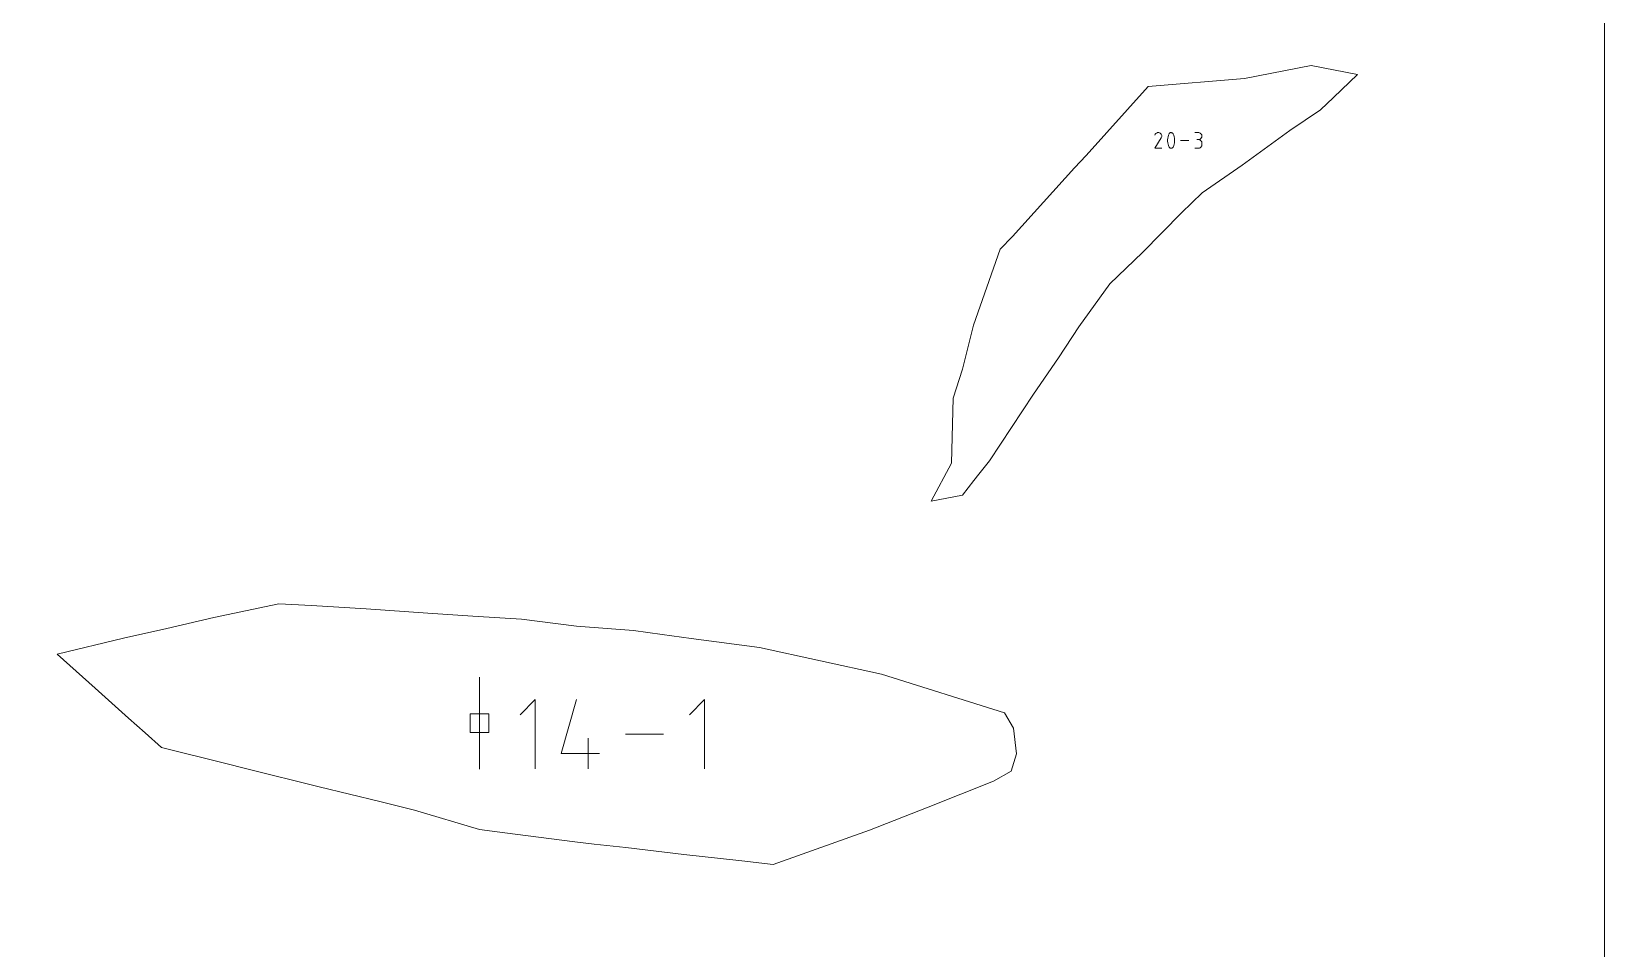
# Model space of a CAD drawing. Header units: millimetres. Extents: x -446 to 392, y -249 to 379.
# Drawn here: x 343.39 to 392.16, y -121.26 to -92.82 of the extents above; entities that cross this region are included whole.
import ezdxf

# ---------------------------------------------------------------- set-up
doc = ezdxf.new("R2010")
doc.units = ezdxf.units.MM
doc.header["$MEASUREMENT"] = 0
doc.layers.add('Layer 1', color=7, linetype='Continuous')

msp = doc.modelspace()

# ---------------------------------------------------------------- linework, layer by layer
at = {"layer": 'Layer 1', "color": 5, "lineweight": 0}
for points, knots in [([(-446.0374, -230.5655), (-446.0374, -230.5655), (392.1616, -230.5655), (392.1616, -230.5655), (392.1616, -230.5655), (392.1616, -230.5655), (392.1616, 379.0343), (392.1616, 379.0343), (392.1616, 379.0343), (392.1616, 379.0343), (-446.0374, 379.0343), (-446.0374, 379.0343), (-446.0374, 379.0343), (-446.0374, 379.0343), (-446.0374, -230.5655), (-446.0374, -230.5655)], [0, 0, 0, 0, 0.2, 0.2, 0.2, 0.2, 0.4, 0.4, 0.4, 0.4, 0.6, 0.6, 0.6, 0.6, 1, 1, 1, 1]), ([(372.7579, -106.5463), (372.7579, -106.5463), (373.095, -106.1367), (373.095, -106.1367), (373.095, -106.1367), (373.095, -106.1367), (374.4606, -104.066), (374.4606, -104.066), (374.4606, -104.066), (374.4606, -104.066), (375.2319, -102.937), (375.2319, -102.937), (375.2319, -102.937), (375.2319, -102.937), (375.8662, -101.9799), (375.8662, -101.9799), (375.8662, -101.9799), (375.8662, -101.9799), (376.8261, -100.6487), (376.8261, -100.6487), (376.8261, -100.6487), (376.8261, -100.6487), (377.8374, -99.6728), (377.8374, -99.6728), (377.8374, -99.6728), (377.8374, -99.6728), (379.043, -98.4466), (379.043, -98.4466), (379.043, -98.4466), (379.043, -98.4466), (379.6829, -97.8278), (379.6829, -97.8278), (379.6829, -97.8278), (379.6829, -97.8278), (380.9285, -96.9622), (380.9285, -96.9622), (380.9285, -96.9622), (380.9285, -96.9622), (382.4026, -95.8897), (382.4026, -95.8897), (382.4026, -95.8897), (382.4026, -95.8897), (383.3511, -95.2469), (383.3511, -95.2469), (383.3511, -95.2469), (383.3511, -95.2469), (383.7625, -94.8664), (383.7625, -94.8664), (383.7625, -94.8664), (383.7625, -94.8664), (384.4996, -94.1499), (384.4996, -94.1499), (384.4996, -94.1499), (384.4996, -94.1499), (383.0654, -93.8756), (383.0654, -93.8756), (383.0654, -93.8756), (383.0654, -93.8756), (380.9971, -94.2796), (380.9971, -94.2796), (380.9971, -94.2796), (380.9971, -94.2796), (378.0088, -94.5264), (378.0088, -94.5264), (378.0088, -94.5264), (378.0088, -94.5264), (376.089, -96.6651), (376.089, -96.6651), (376.089, -96.6651), (376.089, -96.6651), (375.7233, -97.045), (375.7233, -97.045), (375.7233, -97.045), (375.7233, -97.045), (373.8035, -99.1785), (373.8035, -99.1785), (373.8035, -99.1785), (373.8035, -99.1785), (373.4207, -99.5739), (373.4207, -99.5739), (373.4207, -99.5739), (373.4207, -99.5739), (372.5922, -101.9262), (372.5922, -101.9262), (372.5922, -101.9262), (372.5922, -101.9262), (372.2608, -103.2952), (372.2608, -103.2952), (372.2608, -103.2952), (372.2608, -103.2952), (371.9637, -104.1883), (371.9637, -104.1883), (371.9637, -104.1883), (371.9637, -104.1883), (371.918, -106.2018), (371.918, -106.2018), (371.918, -106.2018), (371.918, -106.2018), (371.2838, -107.3897), (371.2838, -107.3897), (371.2838, -107.3897), (371.2838, -107.3897), (372.2608, -107.1977), (372.2608, -107.1977), (372.2608, -107.1977), (372.2608, -107.1977), (372.6094, -106.7395), (372.6094, -106.7395), (372.6094, -106.7395), (372.6094, -106.7395), (372.7579, -106.5463), (372.7579, -106.5463)], [0, 0, 0, 0, 0.0344828, 0.0344828, 0.0344828, 0.0344828, 0.0689655, 0.0689655, 0.0689655, 0.0689655, 0.1034483, 0.1034483, 0.1034483, 0.1034483, 0.137931, 0.137931, 0.137931, 0.137931, 0.1724138, 0.1724138, 0.1724138, 0.1724138, 0.2068966, 0.2068966, 0.2068966, 0.2068966, 0.2413793, 0.2413793, 0.2413793, 0.2413793, 0.2758621, 0.2758621, 0.2758621, 0.2758621, 0.3103448, 0.3103448, 0.3103448, 0.3103448, 0.3448276, 0.3448276, 0.3448276, 0.3448276, 0.3793103, 0.3793103, 0.3793103, 0.3793103, 0.4137931, 0.4137931, 0.4137931, 0.4137931, 0.4482759, 0.4482759, 0.4482759, 0.4482759, 0.4827586, 0.4827586, 0.4827586, 0.4827586, 0.5172414, 0.5172414, 0.5172414, 0.5172414, 0.5517241, 0.5517241, 0.5517241, 0.5517241, 0.5862069, 0.5862069, 0.5862069, 0.5862069, 0.6206897, 0.6206897, 0.6206897, 0.6206897, 0.6551724, 0.6551724, 0.6551724, 0.6551724, 0.6896552, 0.6896552, 0.6896552, 0.6896552, 0.7241379, 0.7241379, 0.7241379, 0.7241379, 0.7586207, 0.7586207, 0.7586207, 0.7586207, 0.7931034, 0.7931034, 0.7931034, 0.7931034, 0.8275862, 0.8275862, 0.8275862, 0.8275862, 0.862069, 0.862069, 0.862069, 0.862069, 0.8965517, 0.8965517, 0.8965517, 0.8965517, 0.9310345, 0.9310345, 0.9310345, 0.9310345, 1, 1, 1, 1]), ([(373.2207, -116.0693), (373.2207, -116.0693), (373.7692, -115.7619), (373.7692, -115.7619), (373.7692, -115.7619), (373.7692, -115.7619), (373.9292, -115.222), (373.9292, -115.222), (373.9292, -115.222), (373.9292, -115.222), (373.8321, -114.4284), (373.8321, -114.4284), (373.8321, -114.4284), (373.8321, -114.4284), (373.5578, -113.9467), (373.5578, -113.9467), (373.5578, -113.9467), (373.5578, -113.9467), (369.7411, -112.7463), (369.7411, -112.7463), (369.7411, -112.7463), (369.7411, -112.7463), (365.9586, -111.9275), (365.9586, -111.9275), (365.9586, -111.9275), (365.9586, -111.9275), (363.8445, -111.6395), (363.8445, -111.6395), (363.8445, -111.6395), (363.8445, -111.6395), (362.9475, -111.5178), (362.9475, -111.5178), (362.9475, -111.5178), (362.9475, -111.5178), (362.0562, -111.3961), (362.0562, -111.3961), (362.0562, -111.3961), (362.0562, -111.3961), (360.2906, -111.2613), (360.2906, -111.2613), (360.2906, -111.2613), (360.2906, -111.2613), (358.5822, -111.0413), (358.5822, -111.0413), (358.5822, -111.0413), (358.5822, -111.0413), (357.0738, -110.951), (357.0738, -110.951), (357.0738, -110.951), (357.0738, -110.951), (355.674, -110.8545), (355.674, -110.8545), (355.674, -110.8545), (355.674, -110.8545), (353.7713, -110.7219), (353.7713, -110.7219), (353.7713, -110.7219), (353.7713, -110.7219), (352.0743, -110.623), (352.0743, -110.623), (352.0743, -110.623), (352.0743, -110.623), (351.0573, -110.5648), (351.0573, -110.5648), (351.0573, -110.5648), (351.0573, -110.5648), (349.0461, -110.9973), (349.0461, -110.9973), (349.0461, -110.9973), (349.0461, -110.9973), (347.5891, -111.3355), (347.5891, -111.3355), (347.5891, -111.3355), (347.5891, -111.3355), (346.2464, -111.6378), (346.2464, -111.6378), (346.2464, -111.6378), (346.2464, -111.6378), (344.1837, -112.1269), (344.1837, -112.1269), (344.1837, -112.1269), (344.1837, -112.1269), (345.3665, -113.1874), (345.3665, -113.1874), (345.3665, -113.1874), (345.3665, -113.1874), (346.4006, -114.1124), (346.4006, -114.1124), (346.4006, -114.1124), (346.4006, -114.1124), (346.9149, -114.5724), (346.9149, -114.5724), (346.9149, -114.5724), (346.9149, -114.5724), (347.4234, -115.0272), (347.4234, -115.0272), (347.4234, -115.0272), (347.4234, -115.0272), (349.3718, -115.514), (349.3718, -115.514), (349.3718, -115.514), (349.3718, -115.514), (350.0688, -115.6848), (350.0688, -115.6848), (350.0688, -115.6848), (350.0688, -115.6848), (352.3143, -116.2442), (352.3143, -116.2442), (352.3143, -116.2442), (352.3143, -116.2442), (354.1941, -116.7013), (354.1941, -116.7013), (354.1941, -116.7013), (354.1941, -116.7013), (355.2626, -116.9647), (355.2626, -116.9647), (355.2626, -116.9647), (355.2626, -116.9647), (357.2852, -117.5675), (357.2852, -117.5675), (357.2852, -117.5675), (357.2852, -117.5675), (358.0623, -117.668), (358.0623, -117.668), (358.0623, -117.668), (358.0623, -117.668), (360.2392, -117.9474), (360.2392, -117.9474), (360.2392, -117.9474), (360.2392, -117.9474), (360.8391, -118.016), (360.8391, -118.016), (360.8391, -118.016), (360.8391, -118.016), (361.8162, -118.124), (361.8162, -118.124), (361.8162, -118.124), (361.8162, -118.124), (363.616, -118.3457), (363.616, -118.3457), (363.616, -118.3457), (363.616, -118.3457), (365.4158, -118.5405), (365.4158, -118.5405), (365.4158, -118.5405), (365.4158, -118.5405), (366.3814, -118.6565), (366.3814, -118.6565), (366.3814, -118.6565), (366.3814, -118.6565), (369.3697, -117.5886), (369.3697, -117.5886), (369.3697, -117.5886), (369.3697, -117.5886), (371.1866, -116.8721), (371.1866, -116.8721), (371.1866, -116.8721), (371.1866, -116.8721), (373.2207, -116.0693), (373.2207, -116.0693)], [0, 0, 0, 0, 0.0243902, 0.0243902, 0.0243902, 0.0243902, 0.0487805, 0.0487805, 0.0487805, 0.0487805, 0.0731707, 0.0731707, 0.0731707, 0.0731707, 0.097561, 0.097561, 0.097561, 0.097561, 0.1219512, 0.1219512, 0.1219512, 0.1219512, 0.1463415, 0.1463415, 0.1463415, 0.1463415, 0.1707317, 0.1707317, 0.1707317, 0.1707317, 0.195122, 0.195122, 0.195122, 0.195122, 0.2195122, 0.2195122, 0.2195122, 0.2195122, 0.2439024, 0.2439024, 0.2439024, 0.2439024, 0.2682927, 0.2682927, 0.2682927, 0.2682927, 0.2926829, 0.2926829, 0.2926829, 0.2926829, 0.3170732, 0.3170732, 0.3170732, 0.3170732, 0.3414634, 0.3414634, 0.3414634, 0.3414634, 0.3658537, 0.3658537, 0.3658537, 0.3658537, 0.3902439, 0.3902439, 0.3902439, 0.3902439, 0.4146341, 0.4146341, 0.4146341, 0.4146341, 0.4390244, 0.4390244, 0.4390244, 0.4390244, 0.4634146, 0.4634146, 0.4634146, 0.4634146, 0.4878049, 0.4878049, 0.4878049, 0.4878049, 0.5121951, 0.5121951, 0.5121951, 0.5121951, 0.5365854, 0.5365854, 0.5365854, 0.5365854, 0.5609756, 0.5609756, 0.5609756, 0.5609756, 0.5853659, 0.5853659, 0.5853659, 0.5853659, 0.6097561, 0.6097561, 0.6097561, 0.6097561, 0.6341463, 0.6341463, 0.6341463, 0.6341463, 0.6585366, 0.6585366, 0.6585366, 0.6585366, 0.6829268, 0.6829268, 0.6829268, 0.6829268, 0.7073171, 0.7073171, 0.7073171, 0.7073171, 0.7317073, 0.7317073, 0.7317073, 0.7317073, 0.7560976, 0.7560976, 0.7560976, 0.7560976, 0.7804878, 0.7804878, 0.7804878, 0.7804878, 0.804878, 0.804878, 0.804878, 0.804878, 0.8292683, 0.8292683, 0.8292683, 0.8292683, 0.8536585, 0.8536585, 0.8536585, 0.8536585, 0.8780488, 0.8780488, 0.8780488, 0.8780488, 0.902439, 0.902439, 0.902439, 0.902439, 0.9268293, 0.9268293, 0.9268293, 0.9268293, 0.9512195, 0.9512195, 0.9512195, 0.9512195, 1, 1, 1, 1])]:
    msp.add_open_spline(points, degree=3, knots=knots, dxfattribs=at)
at = {"layer": 'Layer 1', "color": 1, "lineweight": 0}
for points, knots in [([(378.4316, -96.4417), (378.4316, -96.4417), (378.2145, -96.4417), (378.2145, -96.4417), (378.2145, -96.4417), (378.2145, -96.4417), (378.4145, -96.12), (378.4145, -96.12), (378.4145, -96.12), (378.4145, -96.12), (378.4145, -96.12), (378.4145, -96.12), (378.4145, -96.12), (378.4145, -96.12), (378.4145, -96.1194), (378.4145, -96.1194), (378.4145, -96.1194), (378.4145, -96.1194), (378.4145, -96.1194), (378.4145, -96.1194), (378.4145, -96.1194), (378.4145, -96.1194), (378.4145, -96.1188), (378.4145, -96.1188), (378.4145, -96.1188), (378.4145, -96.1188), (378.4145, -96.1188), (378.4145, -96.1188), (378.4145, -96.1188), (378.4145, -96.1188), (378.4145, -96.1183), (378.4145, -96.1183), (378.4145, -96.1183), (378.4145, -96.1183), (378.4145, -96.1183), (378.4145, -96.1183), (378.4145, -96.1183), (378.4145, -96.1183), (378.4202, -96.1177), (378.4202, -96.1177), (378.4202, -96.1177), (378.4202, -96.1177), (378.4202, -96.1171), (378.4202, -96.1171), (378.4202, -96.1171), (378.4202, -96.1171), (378.4202, -96.1171), (378.4202, -96.1171), (378.4202, -96.1171), (378.4202, -96.1171), (378.4202, -96.1171), (378.4202, -96.1171), (378.4202, -96.1171), (378.4202, -96.1171), (378.4259, -96.0994), (378.4259, -96.0994), (378.4259, -96.0994), (378.4259, -96.0994), (378.4316, -96.0806), (378.4316, -96.0806), (378.4316, -96.0806), (378.4316, -96.0806), (378.4316, -96.0623), (378.4316, -96.0623), (378.4316, -96.0623), (378.4316, -96.0623), (378.4316, -96.044), (378.4316, -96.044), (378.4316, -96.044), (378.4316, -96.044), (378.4259, -96.0263), (378.4259, -96.0263), (378.4259, -96.0263), (378.4259, -96.0263), (378.4202, -96.0091), (378.4202, -96.0091), (378.4202, -96.0091), (378.4202, -96.0091), (378.4088, -95.9937), (378.4088, -95.9937), (378.4088, -95.9937), (378.4088, -95.9937), (378.3973, -95.9806), (378.3973, -95.9806), (378.3973, -95.9806), (378.3973, -95.9806), (378.3802, -95.9691), (378.3802, -95.9691), (378.3802, -95.9691), (378.3802, -95.9691), (378.3802, -95.9691), (378.3802, -95.9691), (378.3802, -95.9691), (378.3802, -95.9691), (378.363, -95.9611), (378.363, -95.9611), (378.363, -95.9611), (378.363, -95.9611), (378.3402, -95.956), (378.3402, -95.956), (378.3402, -95.956), (378.3402, -95.956), (378.323, -95.9549), (378.323, -95.9549), (378.323, -95.9549), (378.323, -95.9549), (378.3059, -95.9566), (378.3059, -95.9566), (378.3059, -95.9566), (378.3059, -95.9566), (378.2888, -95.9611), (378.2888, -95.9611), (378.2888, -95.9611), (378.2888, -95.9611), (378.2716, -95.9691), (378.2716, -95.9691), (378.2716, -95.9691), (378.2716, -95.9691), (378.2545, -95.9794), (378.2545, -95.9794), (378.2545, -95.9794), (378.2545, -95.9794), (378.2431, -95.9926), (378.2431, -95.9926), (378.2431, -95.9926), (378.2431, -95.9926), (378.2316, -96.0091), (378.2316, -96.0091), (378.2316, -96.0091), (378.2316, -96.0091), (378.2145, -96.036), (378.2145, -96.036)], [0, 0, 0, 0, 0.0294118, 0.0294118, 0.0294118, 0.0294118, 0.0588235, 0.0588235, 0.0588235, 0.0588235, 0.0882353, 0.0882353, 0.0882353, 0.0882353, 0.1176471, 0.1176471, 0.1176471, 0.1176471, 0.1470588, 0.1470588, 0.1470588, 0.1470588, 0.1764706, 0.1764706, 0.1764706, 0.1764706, 0.2058824, 0.2058824, 0.2058824, 0.2058824, 0.2352941, 0.2352941, 0.2352941, 0.2352941, 0.2647059, 0.2647059, 0.2647059, 0.2647059, 0.2941176, 0.2941176, 0.2941176, 0.2941176, 0.3235294, 0.3235294, 0.3235294, 0.3235294, 0.3529412, 0.3529412, 0.3529412, 0.3529412, 0.3823529, 0.3823529, 0.3823529, 0.3823529, 0.4117647, 0.4117647, 0.4117647, 0.4117647, 0.4411765, 0.4411765, 0.4411765, 0.4411765, 0.4705882, 0.4705882, 0.4705882, 0.4705882, 0.5, 0.5, 0.5, 0.5, 0.5294118, 0.5294118, 0.5294118, 0.5294118, 0.5588235, 0.5588235, 0.5588235, 0.5588235, 0.5882353, 0.5882353, 0.5882353, 0.5882353, 0.6176471, 0.6176471, 0.6176471, 0.6176471, 0.6470588, 0.6470588, 0.6470588, 0.6470588, 0.6764706, 0.6764706, 0.6764706, 0.6764706, 0.7058824, 0.7058824, 0.7058824, 0.7058824, 0.7352941, 0.7352941, 0.7352941, 0.7352941, 0.7647059, 0.7647059, 0.7647059, 0.7647059, 0.7941176, 0.7941176, 0.7941176, 0.7941176, 0.8235294, 0.8235294, 0.8235294, 0.8235294, 0.8529412, 0.8529412, 0.8529412, 0.8529412, 0.8823529, 0.8823529, 0.8823529, 0.8823529, 0.9117647, 0.9117647, 0.9117647, 0.9117647, 0.9411765, 0.9411765, 0.9411765, 0.9411765, 1, 1, 1, 1]), ([(378.6944, -96.4348), (378.6944, -96.4348), (378.6944, -96.4348), (378.6944, -96.4348), (378.6944, -96.4348), (378.6944, -96.4348), (378.7059, -96.4394), (378.7059, -96.4394), (378.7059, -96.4394), (378.7059, -96.4394), (378.7173, -96.4411), (378.7173, -96.4411), (378.7173, -96.4411), (378.7173, -96.4411), (378.7287, -96.4411), (378.7287, -96.4411), (378.7287, -96.4411), (378.7287, -96.4411), (378.7401, -96.4394), (378.7401, -96.4394), (378.7401, -96.4394), (378.7401, -96.4394), (378.7516, -96.4354), (378.7516, -96.4354), (378.7516, -96.4354), (378.7516, -96.4354), (378.7573, -96.4302), (378.7573, -96.4302), (378.7573, -96.4302), (378.7573, -96.4302), (378.7687, -96.4228), (378.7687, -96.4228), (378.7687, -96.4228), (378.7687, -96.4228), (378.7744, -96.4142), (378.7744, -96.4142), (378.7744, -96.4142), (378.7744, -96.4142), (378.7859, -96.4034), (378.7859, -96.4034), (378.7859, -96.4034), (378.7859, -96.4034), (378.7859, -96.4034), (378.7859, -96.4034), (378.7859, -96.4034), (378.7859, -96.4034), (378.803, -96.36), (378.803, -96.36), (378.803, -96.36), (378.803, -96.36), (378.8144, -96.3148), (378.8144, -96.3148), (378.8144, -96.3148), (378.8144, -96.3148), (378.8259, -96.2685), (378.8259, -96.2685), (378.8259, -96.2685), (378.8259, -96.2685), (378.8316, -96.2217), (378.8316, -96.2217), (378.8316, -96.2217), (378.8316, -96.2217), (378.8316, -96.1754), (378.8316, -96.1754), (378.8316, -96.1754), (378.8316, -96.1754), (378.8259, -96.1285), (378.8259, -96.1285), (378.8259, -96.1285), (378.8259, -96.1285), (378.8144, -96.0823), (378.8144, -96.0823), (378.8144, -96.0823), (378.8144, -96.0823), (378.803, -96.0371), (378.803, -96.0371), (378.803, -96.0371), (378.803, -96.0371), (378.7859, -95.9931), (378.7859, -95.9931), (378.7859, -95.9931), (378.7859, -95.9931), (378.7859, -95.9931), (378.7859, -95.9931), (378.7859, -95.9931), (378.7859, -95.9931), (378.7801, -95.9886), (378.7801, -95.9886), (378.7801, -95.9886), (378.7801, -95.9886), (378.7801, -95.9846), (378.7801, -95.9846), (378.7801, -95.9846), (378.7801, -95.9846), (378.7744, -95.9806), (378.7744, -95.9806), (378.7744, -95.9806), (378.7744, -95.9806), (378.7744, -95.9766), (378.7744, -95.9766), (378.7744, -95.9766), (378.7744, -95.9766), (378.7687, -95.9731), (378.7687, -95.9731), (378.7687, -95.9731), (378.7687, -95.9731), (378.763, -95.9703), (378.763, -95.9703), (378.763, -95.9703), (378.763, -95.9703), (378.763, -95.9669), (378.763, -95.9669), (378.763, -95.9669), (378.763, -95.9669), (378.7573, -95.9646), (378.7573, -95.9646), (378.7573, -95.9646), (378.7573, -95.9646), (378.7516, -95.9623), (378.7516, -95.9623), (378.7516, -95.9623), (378.7516, -95.9623), (378.7516, -95.9623), (378.7516, -95.9623), (378.7516, -95.9623), (378.7516, -95.9623), (378.7401, -95.9577), (378.7401, -95.9577), (378.7401, -95.9577), (378.7401, -95.9577), (378.7287, -95.9554), (378.7287, -95.9554), (378.7287, -95.9554), (378.7287, -95.9554), (378.7173, -95.9554), (378.7173, -95.9554), (378.7173, -95.9554), (378.7173, -95.9554), (378.7059, -95.9571), (378.7059, -95.9571), (378.7059, -95.9571), (378.7059, -95.9571), (378.6944, -95.9611), (378.6944, -95.9611), (378.6944, -95.9611), (378.6944, -95.9611), (378.683, -95.9669), (378.683, -95.9669), (378.683, -95.9669), (378.683, -95.9669), (378.6773, -95.9737), (378.6773, -95.9737), (378.6773, -95.9737), (378.6773, -95.9737), (378.6659, -95.9828), (378.6659, -95.9828), (378.6659, -95.9828), (378.6659, -95.9828), (378.6602, -95.9931), (378.6602, -95.9931), (378.6602, -95.9931), (378.6602, -95.9931), (378.6602, -95.9931), (378.6602, -95.9931), (378.6602, -95.9931), (378.6602, -95.9931), (378.643, -96.0371), (378.643, -96.0371), (378.643, -96.0371), (378.643, -96.0371), (378.6316, -96.0823), (378.6316, -96.0823), (378.6316, -96.0823), (378.6316, -96.0823), (378.6202, -96.1285), (378.6202, -96.1285), (378.6202, -96.1285), (378.6202, -96.1285), (378.6144, -96.1748), (378.6144, -96.1748), (378.6144, -96.1748), (378.6144, -96.1748), (378.6144, -96.2217), (378.6144, -96.2217), (378.6144, -96.2217), (378.6144, -96.2217), (378.6202, -96.268), (378.6202, -96.268), (378.6202, -96.268), (378.6202, -96.268), (378.6316, -96.3142), (378.6316, -96.3142), (378.6316, -96.3142), (378.6316, -96.3142), (378.643, -96.36), (378.643, -96.36), (378.643, -96.36), (378.643, -96.36), (378.6602, -96.4034), (378.6602, -96.4034), (378.6602, -96.4034), (378.6602, -96.4034), (378.6602, -96.4034), (378.6602, -96.4034), (378.6602, -96.4034), (378.6602, -96.4034), (378.6659, -96.4079), (378.6659, -96.4079), (378.6659, -96.4079), (378.6659, -96.4079), (378.6659, -96.4119), (378.6659, -96.4119), (378.6659, -96.4119), (378.6659, -96.4119), (378.6716, -96.4159), (378.6716, -96.4159), (378.6716, -96.4159), (378.6716, -96.4159), (378.6716, -96.4199), (378.6716, -96.4199), (378.6716, -96.4199), (378.6716, -96.4199), (378.6773, -96.4234), (378.6773, -96.4234), (378.6773, -96.4234), (378.6773, -96.4234), (378.683, -96.4268), (378.683, -96.4268), (378.683, -96.4268), (378.683, -96.4268), (378.683, -96.4297), (378.683, -96.4297), (378.683, -96.4297), (378.683, -96.4297), (378.6887, -96.4325), (378.6887, -96.4325), (378.6887, -96.4325), (378.6887, -96.4325), (378.6944, -96.4348), (378.6944, -96.4348)], [0, 0, 0, 0, 0.0163934, 0.0163934, 0.0163934, 0.0163934, 0.0327869, 0.0327869, 0.0327869, 0.0327869, 0.0491803, 0.0491803, 0.0491803, 0.0491803, 0.0655738, 0.0655738, 0.0655738, 0.0655738, 0.0819672, 0.0819672, 0.0819672, 0.0819672, 0.0983607, 0.0983607, 0.0983607, 0.0983607, 0.1147541, 0.1147541, 0.1147541, 0.1147541, 0.1311475, 0.1311475, 0.1311475, 0.1311475, 0.147541, 0.147541, 0.147541, 0.147541, 0.1639344, 0.1639344, 0.1639344, 0.1639344, 0.1803279, 0.1803279, 0.1803279, 0.1803279, 0.1967213, 0.1967213, 0.1967213, 0.1967213, 0.2131148, 0.2131148, 0.2131148, 0.2131148, 0.2295082, 0.2295082, 0.2295082, 0.2295082, 0.2459016, 0.2459016, 0.2459016, 0.2459016, 0.2622951, 0.2622951, 0.2622951, 0.2622951, 0.2786885, 0.2786885, 0.2786885, 0.2786885, 0.295082, 0.295082, 0.295082, 0.295082, 0.3114754, 0.3114754, 0.3114754, 0.3114754, 0.3278689, 0.3278689, 0.3278689, 0.3278689, 0.3442623, 0.3442623, 0.3442623, 0.3442623, 0.3606557, 0.3606557, 0.3606557, 0.3606557, 0.3770492, 0.3770492, 0.3770492, 0.3770492, 0.3934426, 0.3934426, 0.3934426, 0.3934426, 0.4098361, 0.4098361, 0.4098361, 0.4098361, 0.4262295, 0.4262295, 0.4262295, 0.4262295, 0.442623, 0.442623, 0.442623, 0.442623, 0.4590164, 0.4590164, 0.4590164, 0.4590164, 0.4754098, 0.4754098, 0.4754098, 0.4754098, 0.4918033, 0.4918033, 0.4918033, 0.4918033, 0.5081967, 0.5081967, 0.5081967, 0.5081967, 0.5245902, 0.5245902, 0.5245902, 0.5245902, 0.5409836, 0.5409836, 0.5409836, 0.5409836, 0.557377, 0.557377, 0.557377, 0.557377, 0.5737705, 0.5737705, 0.5737705, 0.5737705, 0.5901639, 0.5901639, 0.5901639, 0.5901639, 0.6065574, 0.6065574, 0.6065574, 0.6065574, 0.6229508, 0.6229508, 0.6229508, 0.6229508, 0.6393443, 0.6393443, 0.6393443, 0.6393443, 0.6557377, 0.6557377, 0.6557377, 0.6557377, 0.6721311, 0.6721311, 0.6721311, 0.6721311, 0.6885246, 0.6885246, 0.6885246, 0.6885246, 0.704918, 0.704918, 0.704918, 0.704918, 0.7213115, 0.7213115, 0.7213115, 0.7213115, 0.7377049, 0.7377049, 0.7377049, 0.7377049, 0.7540984, 0.7540984, 0.7540984, 0.7540984, 0.7704918, 0.7704918, 0.7704918, 0.7704918, 0.7868852, 0.7868852, 0.7868852, 0.7868852, 0.8032787, 0.8032787, 0.8032787, 0.8032787, 0.8196721, 0.8196721, 0.8196721, 0.8196721, 0.8360656, 0.8360656, 0.8360656, 0.8360656, 0.852459, 0.852459, 0.852459, 0.852459, 0.8688525, 0.8688525, 0.8688525, 0.8688525, 0.8852459, 0.8852459, 0.8852459, 0.8852459, 0.9016393, 0.9016393, 0.9016393, 0.9016393, 0.9180328, 0.9180328, 0.9180328, 0.9180328, 0.9344262, 0.9344262, 0.9344262, 0.9344262, 0.9508197, 0.9508197, 0.9508197, 0.9508197, 0.9672131, 0.9672131, 0.9672131, 0.9672131, 1, 1, 1, 1]), ([(379.4601, -96.4411), (379.4601, -96.4411), (379.5686, -96.4411), (379.5686, -96.4411), (379.5686, -96.4411), (379.5686, -96.4411), (379.5686, -96.4411), (379.5686, -96.4411), (379.5686, -96.4411), (379.5686, -96.4411), (379.5858, -96.4394), (379.5858, -96.4394), (379.5858, -96.4394), (379.5858, -96.4394), (379.6086, -96.4342), (379.6086, -96.4342), (379.6086, -96.4342), (379.6086, -96.4342), (379.6258, -96.4262), (379.6258, -96.4262), (379.6258, -96.4262), (379.6258, -96.4262), (379.6372, -96.4159), (379.6372, -96.4159), (379.6372, -96.4159), (379.6372, -96.4159), (379.6543, -96.4028), (379.6543, -96.4028), (379.6543, -96.4028), (379.6543, -96.4028), (379.6601, -96.3879), (379.6601, -96.3879), (379.6601, -96.3879), (379.6601, -96.3879), (379.6715, -96.3708), (379.6715, -96.3708), (379.6715, -96.3708), (379.6715, -96.3708), (379.6772, -96.3531), (379.6772, -96.3531), (379.6772, -96.3531), (379.6772, -96.3531), (379.6772, -96.3337), (379.6772, -96.3337), (379.6772, -96.3337), (379.6772, -96.3337), (379.6772, -96.2794), (379.6772, -96.2794), (379.6772, -96.2794), (379.6772, -96.2794), (379.6772, -96.26), (379.6772, -96.26), (379.6772, -96.26), (379.6772, -96.26), (379.6715, -96.2417), (379.6715, -96.2417), (379.6715, -96.2417), (379.6715, -96.2417), (379.6601, -96.2251), (379.6601, -96.2251), (379.6601, -96.2251), (379.6601, -96.2251), (379.6543, -96.2103), (379.6543, -96.2103), (379.6543, -96.2103), (379.6543, -96.2103), (379.6372, -96.1965), (379.6372, -96.1965), (379.6372, -96.1965), (379.6372, -96.1965), (379.6258, -96.1863), (379.6258, -96.1863), (379.6258, -96.1863), (379.6258, -96.1863), (379.6086, -96.1783), (379.6086, -96.1783), (379.6086, -96.1783), (379.6086, -96.1783), (379.5858, -96.1731), (379.5858, -96.1731), (379.5858, -96.1731), (379.5858, -96.1731), (379.5686, -96.1714), (379.5686, -96.1714), (379.5686, -96.1714), (379.5686, -96.1714), (379.5172, -96.1714), (379.5172, -96.1714), (379.5172, -96.1714), (379.5172, -96.1714), (379.5686, -96.1714), (379.5686, -96.1714), (379.5686, -96.1714), (379.5686, -96.1714), (379.5686, -96.1714), (379.5686, -96.1714), (379.5686, -96.1714), (379.5686, -96.1714), (379.5858, -96.1697), (379.5858, -96.1697), (379.5858, -96.1697), (379.5858, -96.1697), (379.6086, -96.1645), (379.6086, -96.1645), (379.6086, -96.1645), (379.6086, -96.1645), (379.6258, -96.1565), (379.6258, -96.1565), (379.6258, -96.1565), (379.6258, -96.1565), (379.6372, -96.1457), (379.6372, -96.1457), (379.6372, -96.1457), (379.6372, -96.1457), (379.6543, -96.1331), (379.6543, -96.1331), (379.6543, -96.1331), (379.6543, -96.1331), (379.6601, -96.1177), (379.6601, -96.1177), (379.6601, -96.1177), (379.6601, -96.1177), (379.6715, -96.1011), (379.6715, -96.1011), (379.6715, -96.1011), (379.6715, -96.1011), (379.6772, -96.0828), (379.6772, -96.0828), (379.6772, -96.0828), (379.6772, -96.0828), (379.6772, -96.0628), (379.6772, -96.0628), (379.6772, -96.0628), (379.6772, -96.0628), (379.6772, -96.0628), (379.6772, -96.0628), (379.6772, -96.0628), (379.6772, -96.0628), (379.6772, -96.044), (379.6772, -96.044), (379.6772, -96.044), (379.6772, -96.044), (379.6715, -96.0257), (379.6715, -96.0257), (379.6715, -96.0257), (379.6715, -96.0257), (379.6601, -96.0091), (379.6601, -96.0091), (379.6601, -96.0091), (379.6601, -96.0091), (379.6543, -95.9937), (379.6543, -95.9937), (379.6543, -95.9937), (379.6543, -95.9937), (379.6372, -95.9806), (379.6372, -95.9806), (379.6372, -95.9806), (379.6372, -95.9806), (379.6258, -95.9703), (379.6258, -95.9703), (379.6258, -95.9703), (379.6258, -95.9703), (379.6086, -95.9623), (379.6086, -95.9623), (379.6086, -95.9623), (379.6086, -95.9623), (379.5858, -95.9571), (379.5858, -95.9571), (379.5858, -95.9571), (379.5858, -95.9571), (379.5686, -95.9554), (379.5686, -95.9554), (379.5686, -95.9554), (379.5686, -95.9554), (379.4601, -95.9554), (379.4601, -95.9554)], [0, 0, 0, 0, 0.0222222, 0.0222222, 0.0222222, 0.0222222, 0.0444444, 0.0444444, 0.0444444, 0.0444444, 0.0666667, 0.0666667, 0.0666667, 0.0666667, 0.0888889, 0.0888889, 0.0888889, 0.0888889, 0.1111111, 0.1111111, 0.1111111, 0.1111111, 0.1333333, 0.1333333, 0.1333333, 0.1333333, 0.1555556, 0.1555556, 0.1555556, 0.1555556, 0.1777778, 0.1777778, 0.1777778, 0.1777778, 0.2, 0.2, 0.2, 0.2, 0.2222222, 0.2222222, 0.2222222, 0.2222222, 0.2444444, 0.2444444, 0.2444444, 0.2444444, 0.2666667, 0.2666667, 0.2666667, 0.2666667, 0.2888889, 0.2888889, 0.2888889, 0.2888889, 0.3111111, 0.3111111, 0.3111111, 0.3111111, 0.3333333, 0.3333333, 0.3333333, 0.3333333, 0.3555556, 0.3555556, 0.3555556, 0.3555556, 0.3777778, 0.3777778, 0.3777778, 0.3777778, 0.4, 0.4, 0.4, 0.4, 0.4222222, 0.4222222, 0.4222222, 0.4222222, 0.4444444, 0.4444444, 0.4444444, 0.4444444, 0.4666667, 0.4666667, 0.4666667, 0.4666667, 0.4888889, 0.4888889, 0.4888889, 0.4888889, 0.5111111, 0.5111111, 0.5111111, 0.5111111, 0.5333333, 0.5333333, 0.5333333, 0.5333333, 0.5555556, 0.5555556, 0.5555556, 0.5555556, 0.5777778, 0.5777778, 0.5777778, 0.5777778, 0.6, 0.6, 0.6, 0.6, 0.6222222, 0.6222222, 0.6222222, 0.6222222, 0.6444444, 0.6444444, 0.6444444, 0.6444444, 0.6666667, 0.6666667, 0.6666667, 0.6666667, 0.6888889, 0.6888889, 0.6888889, 0.6888889, 0.7111111, 0.7111111, 0.7111111, 0.7111111, 0.7333333, 0.7333333, 0.7333333, 0.7333333, 0.7555556, 0.7555556, 0.7555556, 0.7555556, 0.7777778, 0.7777778, 0.7777778, 0.7777778, 0.8, 0.8, 0.8, 0.8, 0.8222222, 0.8222222, 0.8222222, 0.8222222, 0.8444444, 0.8444444, 0.8444444, 0.8444444, 0.8666667, 0.8666667, 0.8666667, 0.8666667, 0.8888889, 0.8888889, 0.8888889, 0.8888889, 0.9111111, 0.9111111, 0.9111111, 0.9111111, 0.9333333, 0.9333333, 0.9333333, 0.9333333, 0.9555556, 0.9555556, 0.9555556, 0.9555556, 1, 1, 1, 1]), ([(359.0108, -115.6825), (359.0108, -115.6825), (359.0108, -113.5387), (359.0108, -113.5387), (359.0108, -113.5387), (359.0108, -113.5387), (358.5365, -114.0153), (358.5365, -114.0153)], [0, 0, 0, 0, 0.3333333, 0.3333333, 0.3333333, 0.3333333, 1, 1, 1, 1]), ([(361.0048, -115.206), (361.0048, -115.206), (359.8164, -115.206), (359.8164, -115.206), (359.8164, -115.206), (359.8164, -115.206), (360.2906, -113.5387), (360.2906, -113.5387)], [0, 0, 0, 0, 0.3333333, 0.3333333, 0.3333333, 0.3333333, 1, 1, 1, 1]), ([(364.2616, -115.6825), (364.2616, -115.6825), (364.2616, -113.5387), (364.2616, -113.5387), (364.2616, -113.5387), (364.2616, -113.5387), (363.7874, -114.0153), (363.7874, -114.0153)], [0, 0, 0, 0, 0.3333333, 0.3333333, 0.3333333, 0.3333333, 1, 1, 1, 1])]:
    msp.add_open_spline(points, degree=3, knots=knots, dxfattribs=at)
for points in [[(379.2772, -96.1983), (379.2772, -96.1983), (379.0144, -96.1983), (379.0144, -96.1983)], [(362.9818, -114.6106), (362.9818, -114.6106), (361.8105, -114.6106), (361.8105, -114.6106)], [(360.6506, -115.6825), (360.6506, -115.6825), (360.6506, -114.7306), (360.6506, -114.7306)]]:
    msp.add_open_spline(points, degree=3, dxfattribs=at)
at = {"layer": 'Layer 1', "color": 190, "lineweight": 0}
msp.add_open_spline([(357.2795, -114.2701), (357.2795, -114.2701), (357.2795, -112.8411), (357.2795, -112.8411)], degree=3, dxfattribs=at)
msp.add_open_spline([(357.2795, -114.2701), (357.2795, -114.2701), (357.2795, -112.8411), (357.2795, -112.8411), (357.2795, -112.8411), (357.2795, -112.8411), (357.2795, -115.6985), (357.2795, -115.6985)], degree=3, knots=[0, 0, 0, 0, 0.3333333, 0.3333333, 0.3333333, 0.3333333, 1, 1, 1, 1], dxfattribs=at)
at = {"layer": 'Layer 1', "color": 3, "lineweight": 0}
msp.add_open_spline([(356.9938, -114.5558), (356.9938, -114.5558), (357.5652, -114.5558), (357.5652, -114.5558), (357.5652, -114.5558), (357.5652, -114.5558), (357.5652, -113.9844), (357.5652, -113.9844), (357.5652, -113.9844), (357.5652, -113.9844), (356.9938, -113.9844), (356.9938, -113.9844), (356.9938, -113.9844), (356.9938, -113.9844), (356.9938, -114.5558), (356.9938, -114.5558)], degree=3, knots=[0, 0, 0, 0, 0.2, 0.2, 0.2, 0.2, 0.4, 0.4, 0.4, 0.4, 0.6, 0.6, 0.6, 0.6, 1, 1, 1, 1], dxfattribs=at)

doc.saveas('drawing.dxf')
